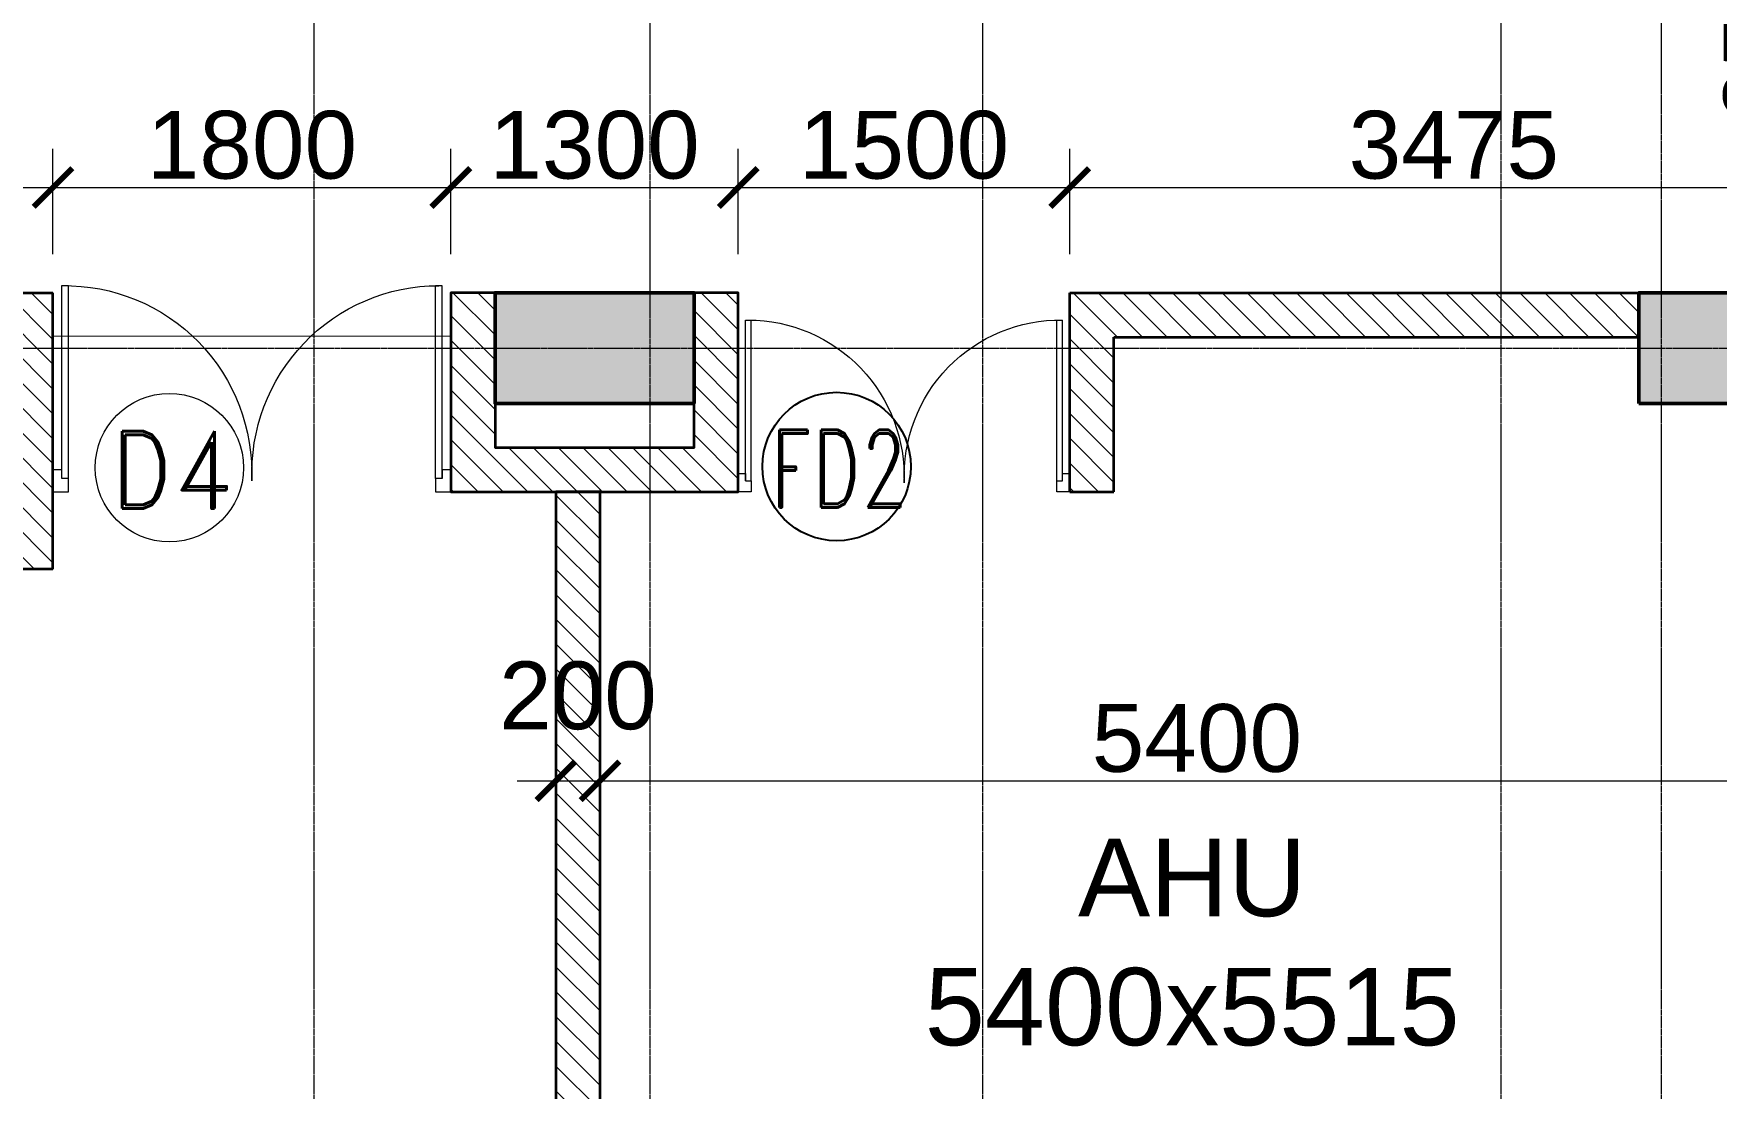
# Model space of a CAD drawing. Header units: millimetres. Extents: x 0 to 147381, y 0 to 170318.
# Drawn here: x 58007 to 65620, y 53691 to 58459 of the extents above; entities that cross this region are included whole.
import ezdxf
from ezdxf.enums import TextEntityAlignment as Align

# ---------------------------------------------------------------- set-up
doc = ezdxf.new("R2010")
doc.units = ezdxf.units.MM
doc.linetypes.add('Center', pattern=[29.999999, 12, -6, 6, -6])
doc.linetypes.add('Grid Line', pattern=[22.225, 12.7, -3.175, 3.175, -3.175])
for name, color, linetype, lineweight in [('A-DOOR', 21, 'Continuous', 9), ('AR_STR', 7, 'Continuous', 15), ('AR_WALL_HATCH', 23, 'Continuous', 5), ('Arch_Dim', 7, 'Continuous', 25), ('Arch_DW_No', 5, 'Continuous', 15), ('ARCH_WALL', 1, 'Continuous', 35), ('G-ANNO-TEXT', 231, 'Continuous', 25), ('S-GRID', 8, 'Continuous', 9), ('STR COL.', 1, 'Continuous', 50)]:
    doc.layers.add(name, color=color, linetype=linetype, lineweight=lineweight)
for name, color, linetype, lineweight, true_color in [('A-FIRE DOOR', 1, 'Continuous', 15, 0xf50000), ('ARCH RCC HATCH', 253, 'Center', 9, 0x9c9c9c), ('Arch_FIRE DW_No', 1, 'Continuous', 25, 0xe60000), ('S-COLS_HATCH', 252, 'Continuous', 9, 0x8a8a8a)]:
    doc.layers.add(name, color=color, linetype=linetype, lineweight=lineweight, true_color=true_color)
doc.styles.add('Arial_2', font='arial.ttf', dxfattribs={"height": 472.5})
doc.styles.add('DIM', font='arial.ttf')
doc.styles.add('DIM_100', font='romand.shx', dxfattribs={"width": 0.9})
doc.styles.add('SIZE', font='romans.shx', dxfattribs={"width": 0.75, "height": 200})
doc.dimstyles.new('DIM- 175', dxfattribs={"dimscale": 175, "dimtxt": 1.75, "dimasz": 1, "dimexe": 1, "dimexo": 1, "dimgap": 0.2, "dimtad": 1, "dimdec": 0, "dimrnd": 5, "dimzin": 0, "dimdsep": 46, "dimtxsty": 'DIM', "dimblk": 'ARCHTICK', "dimcen": 0, "dimdle": 1, "dimclrd": 3, "dimclre": 5, "dimclrt": 3, "dimadec": 0, "dimazin": 0, "dimtfac": 1, "dimtdec": 0, "dimtofl": 0, "dimtmove": 2, "dimatfit": 3, "dimfxl": 1, "dimtolj": 1, "dimtzin": 0, "dimlwd": 13, "dimlwe": 15, "dimarcsym": 0})

# ---------------------------------------------------------------- blocks, each defined once
blk = doc.blocks.new('A_Double -Panel Wooden Door W Ventilator - _D6_1800 X 2700-1747355-4_Level 448_0')
at = {"layer": 'A-DOOR'}
for p, q in [((-900, 50), (-830, 50)), ((-830, 50), (-830, -10)), ((830, 50), (900, 50)), ((830, -10), (830, 50)), ((-860, -50), (-900, -50)), ((-860, -10), (-860, -882.2)), ((-860, -10), (-860, -50)), ((-830, -10), (-860, -10)), ((-830, -10), (-830, -882.1)), ((830, -10), (830, -882.1)), ((860, -10), (830, -10)), ((860, -10), (860, -882.1)), ((860, -50), (860, -10)), ((900, -50), (860, -50)), ((-830, -882.1), (-860, -882.1)), ((860, -882.1), (830, -882.1))]:
    blk.add_line(p, q, dxfattribs=at)
for centre, radius, start, end in [((-846.3, -37), 845.3, 269.07162, 2.51074), ((845, -37.1), 845, 177.48582, 270)]:
    blk.add_arc(centre, radius, start, end, dxfattribs=at)
blk = doc.blocks.new('A$C73955776')
at = {"layer": 'A-DOOR'}
for p, q in [((62.2, 828.5), (35.6, 828.5)), ((1564.4, 828.5), (1537.8, 828.5))]:
    blk.add_line(p, q, dxfattribs=at)
at = {"layer": 'A-FIRE DOOR'}
for p, q in [((35.6, 53.3), (35.6, 828.6)), ((62.2, 53.3), (62.2, 828.5)), ((1537.8, 53.3), (1537.8, 828.5)), ((1564.4, 53.3), (1564.4, 828.5)), ((35.6, 88.9), (0, 88.9)), ((35.6, 53.3), (35.6, 88.9)), ((1564.4, 88.9), (1564.4, 53.3)), ((1600, 88.9), (1564.4, 88.9)), ((0, 0), (62.2, 0)), ((62.2, 53.3), (35.6, 53.3)), ((62.2, 0), (62.2, 53.3)), ((1537.8, 53.3), (1537.8, 0)), ((1564.4, 53.3), (1537.8, 53.3)), ((1537.8, 0), (1600, 0))]:
    blk.add_line(p, q, dxfattribs=at)
for centre, radius, start, end in [((47.7, 77.4), 751.4, 357.48926, 90.92838), ((1551.1, 77.4), 751.1, 90, 182.51418)]:
    blk.add_arc(centre, radius, start, end, dxfattribs=at)
blk = doc.blocks.new('RLAB_G')
at = {"layer": 'AR_WALL_HATCH', "ltscale": 500}
h = blk.add_hatch(dxfattribs=at)
h.set_pattern_fill('ANSI31', color=256, scale=25)
h.paths.add_polyline_path([(-25250, 13000), (-27825, 13000), (-27825, 12800), (-25450, 12800), (-25450, 12100), (-25250, 12100)])
h = blk.add_hatch(dxfattribs=at)
h.set_pattern_fill('ANSI31', color=256, scale=25)
h.paths.add_polyline_path([(-22450, 13000), (-22650, 13000), (-22650, 12300), (-23125.1, 12300), (-23125.1, 12100), (-22450, 12100)])
h.paths.add_polyline_path([(-23125, 12300), (-23550, 12300), (-23550, 13000), (-23750, 13000), (-23750, 12100), (-23125, 12100)])
h = blk.add_hatch(dxfattribs=at)
h.set_pattern_fill('ANSI31', color=256, scale=25)
h.paths.add_polyline_path([(-18375, 12800), (-18375, 13000), (-20650, 13000), (-20650, 11750), (-20450, 11750), (-20450, 12800)])
h = blk.add_hatch(dxfattribs=at)
h.set_pattern_fill('ANSI31', color=256, scale=25)
h.paths.add_polyline_path([(-23125, 7750), (-22925, 7750), (-22925, 12100), (-23125, 12100)])
at = {"linetype": 'Continuous'}
blk.add_line((-27825, 13000), (-27825, 12800), dxfattribs=at)
at = {"layer": 'ARCH_WALL'}
for p, q in [((-25250, 13000), (-27825, 13000)), ((-25250, 12100), (-25250, 13000)), ((-18375, 13000), (-20650, 13000)), ((-20650, 11750), (-20650, 13000)), ((-25450, 12800), (-27825, 12800)), ((-25450, 12100), (-25450, 12800)), ((-25250, 12100), (-25450, 12100)), ((-20650, 11750), (-20450, 11750))]:
    blk.add_line(p, q, dxfattribs=at)
for points in [[(-22450, 13000), (-22450, 12100), (-23750, 12100), (-23750, 13000), (-23550, 13000)], [(-22650, 13000), (-22650, 12300), (-23550, 12300), (-23550, 13000)], [(-22650, 13000), (-22450, 13000), (-22450, 12100), (-22925, 12100)]]:
    blk.add_lwpolyline(points, dxfattribs=at)
blk.add_lwpolyline([(-22925, 7750), (-23125, 7750), (-23125, 12100), (-22925, 12100)], close=True, dxfattribs=at)
at = {"layer": 'A-DOOR', "rotation": 180}
blk.add_blockref('A_Double -Panel Wooden Door W Ventilator - _D6_1800 X 2700-1747355-4_Level 448_0', (-21550, 12150), dxfattribs=at)
at = {"layer": 'A-FIRE DOOR', "linetype": 'Continuous', "xscale": 0.9374999999999928, "yscale": 0.9374999999999928, "zscale": 0.9374999999999928}
blk.add_blockref('A$C73955776', (-25250, 12099.7), dxfattribs=at)
blk = doc.blocks.new('A$C59E872DE')
at = {"layer": 'S-GRID', "linetype": 'Grid Line', "ltscale": 0.5}
for p, q in [((21580, 89720.3), (21580, -4357.6)), ((23100, 89720.3), (23100, -4357.6)), ((24605, 89720.3), (24605, -4357.6)), ((26950, 89720.3), (26950, -4357.6)), ((27675, 89720.3), (27675, -3402.7)), ((-6964.1, 12500), (94404.8, 12500))]:
    blk.add_line(p, q, dxfattribs=at)
blk = doc.blocks.new('DW')
at = {"color": 9}
blk.add_circle((0, 0), 671, dxfattribs=at)
at = {"style": 'SIZE', "width": 0.8}
blk.add_attdef('W7', text='', height=500, dxfattribs=at).set_placement((5, -289), align=Align.CENTER)
blk = doc.blocks.new('A$C38A24FCE')
at = {"layer": 'S-COLS_HATCH'}
for points in [[(-63390, 10625), (-63390, 11125), (-64290, 11125), (-64290, 10625)], [(-59115, 10625), (-59115, 11125), (-58215, 11125), (-58215, 10625)]]:
    blk.add_hatch(color=256, dxfattribs=at).paths.add_polyline_path(points, flags=0)
at = {"layer": 'ARCH_WALL'}
blk.add_line((-63525, 11125), (-64105, 11125), dxfattribs=at)
at = {"layer": 'STR COL.'}
for points in [[(-63390, 10625), (-63390, 11125), (-64290, 11125), (-64290, 10625)], [(-59115, 10625), (-59115, 11125), (-58215, 11125), (-58215, 10625)]]:
    blk.add_lwpolyline(points, close=True, dxfattribs=at)
blk = doc.blocks.new('_ArchTick')
at = {"color": 0, "linetype": 'ByBlock', "const_width": 0.15}
blk.add_lwpolyline([(-0.5, -0.5), (0.5, 0.5)], dxfattribs=at)
blk = doc.blocks.new('*D551')
at = {"layer": 'Arch_Dim', "color": 5, "lineweight": 15, "transparency": 16777216}
for p, q in [((52644.7, 57463), (52644.7, 57938.8)), ((58094.7, 57463), (58094.7, 57938.8))]:
    blk.add_line(p, q, dxfattribs=at)
at = {"layer": 'Arch_Dim', "color": 3, "lineweight": 13, "transparency": 16777216}
blk.add_line((52469.7, 57763.8), (58269.7, 57763.8), dxfattribs=at)
at = {"layer": 'Defpoints', "color": 0, "linetype": 'Continuous', "transparency": 16777216}
for p in [(58094.7, 57763.8), (52644.7, 57288), (58094.7, 57288)]:
    blk.add_point(p, dxfattribs=at)
at = {"layer": 'Arch_Dim', "color": 3, "linetype": 'Continuous', "lineweight": 13, "transparency": 16777216, "xscale": 175, "yscale": 175, "zscale": 175, "rotation": 180}
blk.add_blockref('_ArchTick', (52644.7, 57763.8), dxfattribs=at)
at = {"layer": 'Arch_Dim', "color": 3, "linetype": 'Continuous', "lineweight": 13, "transparency": 16777216, "xscale": 175, "yscale": 175, "zscale": 175}
blk.add_blockref('_ArchTick', (58094.7, 57763.8), dxfattribs=at)
at = {"layer": 'Arch_Dim', "color": 3, "linetype": 'Continuous', "transparency": 16777216, "insert": (55369.7, 57955.2), "char_height": 306.25, "attachment_point": 5, "style": 'DIM'}
blk.add_mtext('\\A1;5450', dxfattribs=at)
blk = doc.blocks.new('*D552')
at = {"layer": 'Arch_Dim', "color": 5, "lineweight": 15, "transparency": 16777216}
for p, q in [((58094.7, 57463), (58094.7, 57938.8)), ((59894.7, 57463), (59894.7, 57938.8))]:
    blk.add_line(p, q, dxfattribs=at)
at = {"layer": 'Arch_Dim', "color": 3, "lineweight": 13, "transparency": 16777216}
blk.add_line((57919.7, 57763.8), (60069.7, 57763.8), dxfattribs=at)
at = {"layer": 'Defpoints', "color": 0, "linetype": 'Continuous', "transparency": 16777216}
for p in [(59894.7, 57763.8), (58094.7, 57288), (59894.7, 57288)]:
    blk.add_point(p, dxfattribs=at)
at = {"layer": 'Arch_Dim', "color": 3, "linetype": 'Continuous', "lineweight": 13, "transparency": 16777216, "xscale": 175, "yscale": 175, "zscale": 175, "rotation": 180}
blk.add_blockref('_ArchTick', (58094.7, 57763.8), dxfattribs=at)
at = {"layer": 'Arch_Dim', "color": 3, "linetype": 'Continuous', "lineweight": 13, "transparency": 16777216, "xscale": 175, "yscale": 175, "zscale": 175}
blk.add_blockref('_ArchTick', (59894.7, 57763.8), dxfattribs=at)
at = {"layer": 'Arch_Dim', "color": 3, "linetype": 'Continuous', "transparency": 16777216, "insert": (58994.7, 57955.2), "char_height": 306.25, "attachment_point": 5, "style": 'DIM'}
blk.add_mtext('\\A1;1800', dxfattribs=at)
blk = doc.blocks.new('*D553')
at = {"layer": 'Arch_Dim', "color": 5, "lineweight": 15, "transparency": 16777216}
for p, q in [((59894.7, 57463), (59894.7, 57938.8)), ((61194.7, 57463), (61194.7, 57938.8))]:
    blk.add_line(p, q, dxfattribs=at)
at = {"layer": 'Arch_Dim', "color": 3, "lineweight": 13, "transparency": 16777216}
blk.add_line((59719.7, 57763.8), (61369.7, 57763.8), dxfattribs=at)
at = {"layer": 'Defpoints', "color": 0, "linetype": 'Continuous', "transparency": 16777216}
for p in [(61194.7, 57763.8), (59894.7, 57288), (61194.7, 57288)]:
    blk.add_point(p, dxfattribs=at)
at = {"layer": 'Arch_Dim', "color": 3, "linetype": 'Continuous', "lineweight": 13, "transparency": 16777216, "xscale": 175, "yscale": 175, "zscale": 175, "rotation": 180}
blk.add_blockref('_ArchTick', (59894.7, 57763.8), dxfattribs=at)
at = {"layer": 'Arch_Dim', "color": 3, "linetype": 'Continuous', "lineweight": 13, "transparency": 16777216, "xscale": 175, "yscale": 175, "zscale": 175}
blk.add_blockref('_ArchTick', (61194.7, 57763.8), dxfattribs=at)
at = {"layer": 'Arch_Dim', "color": 3, "linetype": 'Continuous', "transparency": 16777216, "insert": (60544.7, 57955.3), "char_height": 306.25, "attachment_point": 5, "style": 'DIM'}
blk.add_mtext('\\A1;1300', dxfattribs=at)
blk = doc.blocks.new('*D554')
at = {"layer": 'Arch_Dim', "color": 5, "lineweight": 15, "transparency": 16777216}
for p, q in [((61194.7, 57463), (61194.7, 57938.8)), ((62694.7, 57463), (62694.7, 57938.8))]:
    blk.add_line(p, q, dxfattribs=at)
at = {"layer": 'Arch_Dim', "color": 3, "lineweight": 13, "transparency": 16777216}
blk.add_line((61019.7, 57763.8), (62869.7, 57763.8), dxfattribs=at)
at = {"layer": 'Defpoints', "color": 0, "linetype": 'Continuous', "transparency": 16777216}
for p in [(62694.7, 57763.8), (61194.7, 57288), (62694.7, 57288)]:
    blk.add_point(p, dxfattribs=at)
at = {"layer": 'Arch_Dim', "color": 3, "linetype": 'Continuous', "lineweight": 13, "transparency": 16777216, "xscale": 175, "yscale": 175, "zscale": 175, "rotation": 180}
blk.add_blockref('_ArchTick', (61194.7, 57763.8), dxfattribs=at)
at = {"layer": 'Arch_Dim', "color": 3, "linetype": 'Continuous', "lineweight": 13, "transparency": 16777216, "xscale": 175, "yscale": 175, "zscale": 175}
blk.add_blockref('_ArchTick', (62694.7, 57763.8), dxfattribs=at)
at = {"layer": 'Arch_Dim', "color": 3, "linetype": 'Continuous', "transparency": 16777216, "insert": (61944.7, 57955.2), "char_height": 306.25, "attachment_point": 5, "style": 'DIM'}
blk.add_mtext('\\A1;1500', dxfattribs=at)
blk = doc.blocks.new('*D555')
at = {"layer": 'Arch_Dim', "color": 5, "lineweight": 15, "transparency": 16777216}
for p, q in [((62694.7, 57463), (62694.7, 57938.8)), ((66169.5, 57463), (66169.5, 57938.8))]:
    blk.add_line(p, q, dxfattribs=at)
at = {"layer": 'Arch_Dim', "color": 3, "lineweight": 13, "transparency": 16777216}
blk.add_line((62519.7, 57763.8), (66344.5, 57763.8), dxfattribs=at)
at = {"layer": 'Defpoints', "color": 0, "linetype": 'Continuous', "transparency": 16777216}
for p in [(66169.5, 57763.8), (62694.7, 57288), (66169.5, 57288)]:
    blk.add_point(p, dxfattribs=at)
at = {"layer": 'Arch_Dim', "color": 3, "linetype": 'Continuous', "lineweight": 13, "transparency": 16777216, "xscale": 175, "yscale": 175, "zscale": 175, "rotation": 180}
blk.add_blockref('_ArchTick', (62694.7, 57763.8), dxfattribs=at)
at = {"layer": 'Arch_Dim', "color": 3, "linetype": 'Continuous', "lineweight": 13, "transparency": 16777216, "xscale": 175, "yscale": 175, "zscale": 175}
blk.add_blockref('_ArchTick', (66169.5, 57763.8), dxfattribs=at)
at = {"layer": 'Arch_Dim', "color": 3, "linetype": 'Continuous', "transparency": 16777216, "insert": (64432.1, 57955.3), "char_height": 306.25, "attachment_point": 5, "style": 'DIM'}
blk.add_mtext('\\A1;3475', dxfattribs=at)
blk = doc.blocks.new('*D557')
at = {"layer": 'Arch_Dim', "color": 5, "lineweight": 15, "transparency": 16777216}
for p, q in [((60369.7, 54588), (60369.7, 55256.7)), ((60569.7, 54588), (60569.7, 55256.7))]:
    blk.add_line(p, q, dxfattribs=at)
at = {"layer": 'Arch_Dim', "color": 3, "lineweight": 13, "transparency": 16777216}
blk.add_line((60194.7, 55081.7), (60744.7, 55081.7), dxfattribs=at)
at = {"layer": 'Defpoints', "color": 0, "linetype": 'Continuous', "transparency": 16777216}
for p in [(60569.7, 55081.7), (60369.7, 54413), (60569.7, 54413)]:
    blk.add_point(p, dxfattribs=at)
at = {"layer": 'Arch_Dim', "color": 3, "linetype": 'Continuous', "lineweight": 13, "transparency": 16777216, "xscale": 175, "yscale": 175, "zscale": 175, "rotation": 180}
blk.add_blockref('_ArchTick', (60369.7, 55081.7), dxfattribs=at)
at = {"layer": 'Arch_Dim', "color": 3, "linetype": 'Continuous', "lineweight": 13, "transparency": 16777216, "xscale": 175, "yscale": 175, "zscale": 175}
blk.add_blockref('_ArchTick', (60569.7, 55081.7), dxfattribs=at)
at = {"layer": 'Arch_Dim', "color": 3, "linetype": 'Continuous', "transparency": 16777216, "insert": (60469.7, 55465.6), "char_height": 306.25, "attachment_point": 5, "style": 'DIM'}
blk.add_mtext('\\A1;200', dxfattribs=at)
blk = doc.blocks.new('*D558')
at = {"layer": 'Arch_Dim', "color": 5, "lineweight": 15, "transparency": 16777216}
for p, q in [((60569.7, 54588), (60569.7, 55256.7)), ((65969.6, 55255.8), (65969.6, 55256.7))]:
    blk.add_line(p, q, dxfattribs=at)
at = {"layer": 'Arch_Dim', "color": 3, "lineweight": 13, "transparency": 16777216}
blk.add_line((60394.7, 55081.7), (66144.6, 55081.7), dxfattribs=at)
at = {"layer": 'Defpoints', "color": 0, "linetype": 'Continuous', "transparency": 16777216}
for p in [(65969.6, 55081.7), (65969.6, 55080.8), (60569.7, 54413)]:
    blk.add_point(p, dxfattribs=at)
at = {"layer": 'Arch_Dim', "color": 3, "linetype": 'Continuous', "lineweight": 13, "transparency": 16777216, "xscale": 175, "yscale": 175, "zscale": 175, "rotation": 180}
blk.add_blockref('_ArchTick', (60569.7, 55081.7), dxfattribs=at)
at = {"layer": 'Arch_Dim', "color": 3, "linetype": 'Continuous', "lineweight": 13, "transparency": 16777216, "xscale": 175, "yscale": 175, "zscale": 175}
blk.add_blockref('_ArchTick', (65969.6, 55081.7), dxfattribs=at)
at = {"layer": 'Arch_Dim', "color": 3, "linetype": 'Continuous', "transparency": 16777216, "insert": (63269.6, 55273.1), "char_height": 306.25, "attachment_point": 5, "style": 'DIM'}
blk.add_mtext('\\A1;5400', dxfattribs=at)
blk = doc.blocks.new('*D780')
at = {"layer": 'Arch_Dim', "color": 3, "lineweight": 13, "transparency": 16777216}
blk.add_line((65998.8, 57113), (65998.8, 59963), dxfattribs=at)
at = {"layer": 'Arch_Dim', "color": 5, "lineweight": 15, "transparency": 16777216}
for p, q in [((65994.7, 59788), (65823.8, 59788)), ((65994.7, 57288), (65823.8, 57288))]:
    blk.add_line(p, q, dxfattribs=at)
at = {"layer": 'Defpoints', "color": 0, "linetype": 'Continuous', "transparency": 16777216}
for p in [(65998.8, 59788), (66169.7, 59788), (66169.7, 57288)]:
    blk.add_point(p, dxfattribs=at)
at = {"layer": 'Arch_Dim', "color": 3, "linetype": 'Continuous', "lineweight": 13, "transparency": 16777216, "xscale": 175, "yscale": 175, "zscale": 175}
for p, rotation in [((65998.8, 59788), 90), ((65998.8, 57288), 270)]:
    blk.add_blockref('_ArchTick', p, dxfattribs=dict(at, rotation=rotation))
at = {"layer": 'Arch_Dim', "color": 3, "linetype": 'Continuous', "transparency": 16777216, "insert": (65807.4, 58538), "char_height": 306.25, "attachment_point": 5, "rotation": 90, "style": 'DIM'}
blk.add_mtext('\\A1;2500', dxfattribs=at)

msp = doc.modelspace()

# ---------------------------------------------------------------- block references
at = {"xscale": -1}
msp.add_blockref('RLAB_G', (37444.7, 44288), dxfattribs=at)

# ---------------------------------------------------------------- texts
at = {"layer": 'G-ANNO-TEXT', "color": 7, "insert": (64485.9, 54819.2), "char_height": 350, "width": 2474.809, "attachment_point": 3, "style": 'Arial_2'}
msp.add_mtext('\\pxqc;AHU\\P5400x5515', dxfattribs=at)

# ---------------------------------------------------------------- next in the draw order: block references
at = {"layer": 'ARCH RCC HATCH', "linetype": 'Continuous'}
msp.add_blockref('A$C59E872DE', (37694.7, 44538), dxfattribs=at)

# ---------------------------------------------------------------- next in the draw order: linework, layer by layer
at = {"layer": 'AR_WALL_HATCH', "color": 1, "linetype": 'Continuous'}
msp.add_lwpolyline([(50014.7, 46412.7), (60369.7, 46412.7), (60369.7, 56388), (59894.7, 56388), (59894.7, 57092.1), (58094.7, 57090), (58094.7, 56038), (52644.7, 56038)], dxfattribs=at)

# ---------------------------------------------------------------- next in the draw order: block references
at = {"layer": 'AR_STR', "linetype": 'Continuous'}
msp.add_blockref('A$C38A24FCE', (124384.7, 46163), dxfattribs=at)
at = {"layer": 'Arch_DW_No'}
ref = msp.add_blockref('DW', (58621.1, 56497.2, -0.1), dxfattribs=dict(at, xscale=0.5001481924206014, yscale=0.5001481924206014, zscale=0.5001481924206014, rotation=291.467010438918))
ref.add_attrib('W71', 'D4', dxfattribs={"layer": '0', "height": 350, "style": 'DIM_100', "width": 0.9}).set_placement((58630.2, 56312.6, -0.1), align=Align.CENTER)
at = {"layer": 'Arch_FIRE DW_No', "linetype": 'Continuous'}
ref = msp.add_blockref('DW', (61640, 56502.4), dxfattribs=dict(at, xscale=0.5001481924206014, yscale=0.5001481924206014, zscale=0.5001481924206014, rotation=291.467010438918))
ref.add_attrib('W71', 'FD2', dxfattribs={"layer": '0', "height": 350, "style": 'DIM_100', "width": 0.7}).set_placement((61649.1, 56317.8), align=Align.CENTER)

# ---------------------------------------------------------------- next in the draw order: dimensions: what is measured, and where the dimension line sits
at = {"layer": 'Arch_Dim', "linetype": 'Continuous'}
dim = msp.add_linear_dim(base=(65998.8, 59788), p1=(66169.7, 57288), p2=(66169.7, 59788), angle=90, dimstyle='DIM- 175', dxfattribs=at)
dim.commit()
dim.dimension.update_dxf_attribs({"geometry": '*D780', "text_midpoint": (65807.4, 58538)})
for base, p1, p2, picture, middle in [((58094.7, 57763.8), (52644.7, 57288), (58094.7, 57288), '*D551', (55369.7, 57955.2)), ((59894.7, 57763.8), (58094.7, 57288), (59894.7, 57288), '*D552', (58994.7, 57955.2)), ((61194.7, 57763.8), (59894.7, 57288), (61194.7, 57288), '*D553', (60544.7, 57955.3)), ((62694.7, 57763.8), (61194.7, 57288), (62694.7, 57288), '*D554', (61944.7, 57955.2)), ((66169.5, 57763.8), (62694.7, 57288), (66169.5, 57288), '*D555', (64432.1, 57955.3)), ((60569.7, 55081.7), (60369.7, 54413), (60569.7, 54413), '*D557', (60469.7, 55465.6)), ((65969.6, 55081.7), (60569.7, 54413), (65969.6, 55080.8), '*D558', (63269.6, 55273.1))]:
    dim = msp.add_linear_dim(base=base, p1=p1, p2=p2, dimstyle='DIM- 175', dxfattribs=at)
    dim.commit()
    dim.dimension.update_dxf_attribs({"geometry": picture, "text_midpoint": middle})

doc.saveas('drawing.dxf')
